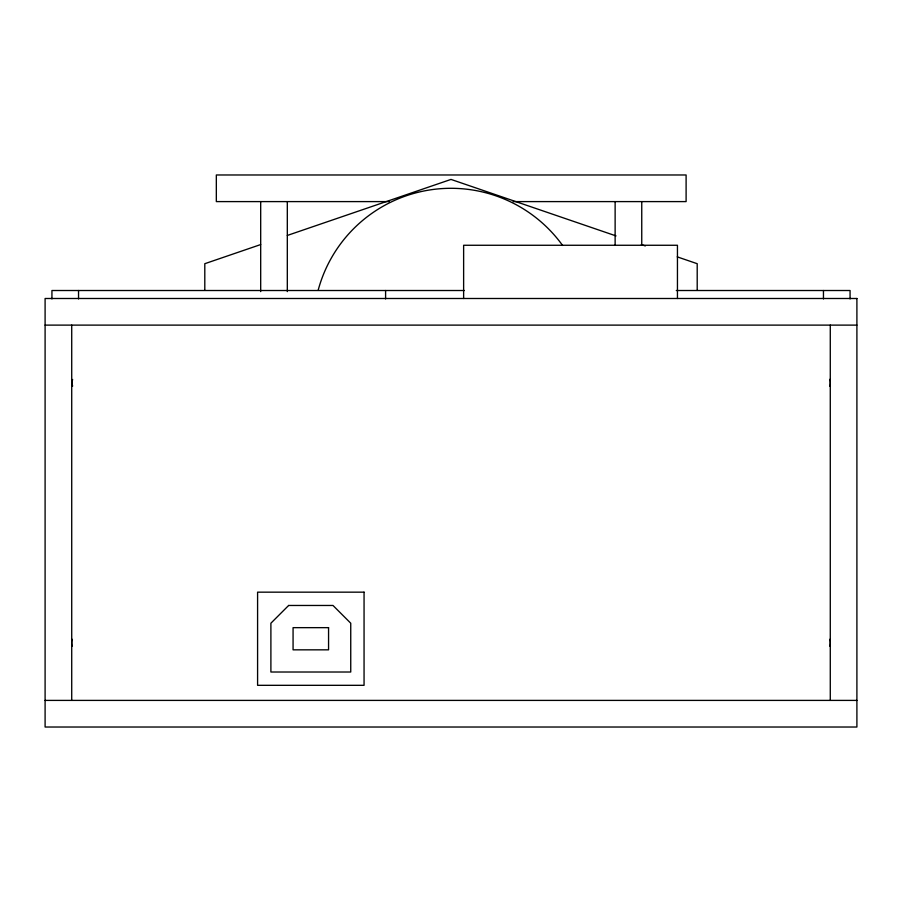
<?xml version="1.0" encoding="UTF-8"?>
<svg xmlns="http://www.w3.org/2000/svg" width="902" height="902" viewBox="0 0 902 902"><rect width="100%" height="100%" fill="white"/><g stroke="black" fill="none" stroke-linecap="round" stroke-linejoin="round"><path stroke-width="1.35" d="M260.689 244.566L204.799 263.7L204.799 290.218M287.31 235.456L451 179.419L616.021 235.907M389.337 201.597L216.333 201.597L216.333 174.977L686.106 174.977L686.106 201.597L513.114 201.597M464.372 290.512L51.933 290.512L51.933 298.945M676.297 290.512L850.067 290.512L850.067 298.945M45.1 325.115L856.9 325.115M45.1 700.403L856.9 700.403M641.311 244.566L645.302 245.93M677.244 256.867L697.201 263.7L697.201 290.218M830.28 325.115L830.28 700.403M823.458 290.512L823.458 298.945M677.447 298.494L677.447 245.265L463.628 245.265L463.628 298.494M641.75 201.597L641.75 245.276M615.13 201.597L615.13 245.186M385.594 290.512L385.594 298.945M287.31 201.597L287.31 291.594M260.689 201.597L260.689 291.594M78.542 290.512L78.542 298.945M71.72 325.115L71.72 700.403M72.611 386.112A12.854 12.854 0 0 1 72.611 379.46M72.171 646.182A13.305 13.305 0 0 1 72.171 639.293M829.829 379.336A13.305 13.305 0 0 1 829.829 386.225M829.829 639.293A13.305 13.305 0 0 1 829.829 646.182M318.169 290.218A137.521 137.521 0 0 1 562.589 245.445M288.64 605.467L270.893 623.214L270.893 672.013L350.743 672.013L350.743 623.214L332.996 605.467L288.64 605.467M856.9 298.494L45.1 298.494L45.1 727.023L856.9 727.023L856.9 298.494M364.058 592.163L257.589 592.163L257.589 685.317L364.058 685.317L364.058 592.163M328.565 627.657L293.071 627.657L293.071 649.835L328.565 649.835L328.565 627.657"/></g></svg>
